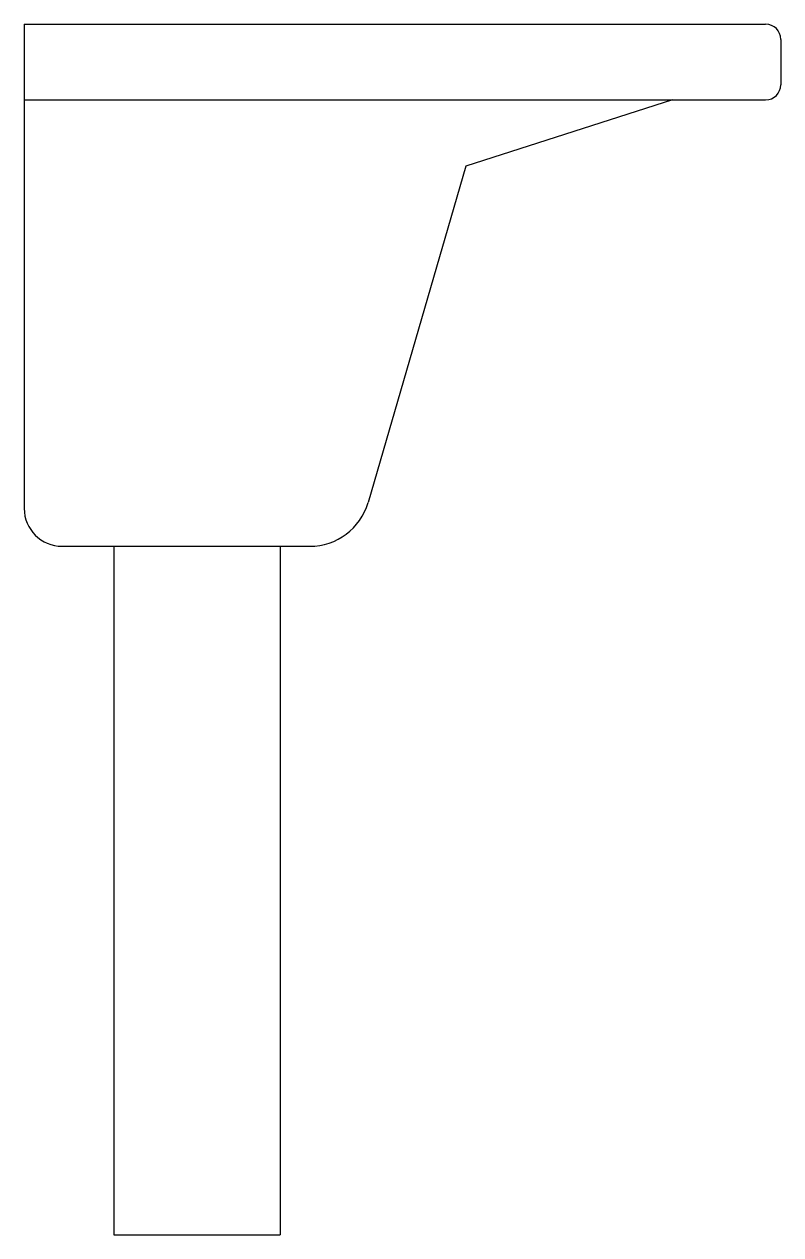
# Model space of a CAD drawing. Extents: x -827.574 to -827.074, y 498.565 to 499.365.
import ezdxf

# ---------------------------------------------------------------- set-up
doc = ezdxf.new("R2010")
doc.units = 0
doc.header["$LTSCALE"] = 50
doc.header["$MEASUREMENT"] = 0
doc.layers.add('A-PECAS', color=2, linetype='CONTINUOUS')

msp = doc.modelspace()

# ---------------------------------------------------------------- linework, layer by layer
at = {"layer": 'A-PECAS'}
for p, q in [((-827.57423, 499.36544), (-827.57423, 499.04544)), ((-827.57423, 499.36544), (-827.08423, 499.36544)), ((-827.07423, 499.35544), (-827.07423, 499.32544)), ((-827.14572, 499.31544), (-827.28227, 499.27168)), ((-827.14572, 499.31544), (-827.08423, 499.31544)), ((-827.28227, 499.27168), (-827.34702, 499.04926)), ((-827.54923, 499.02044), (-827.515, 499.02044)), ((-827.515, 499.02044), (-827.515, 498.56544)), ((-827.405, 499.02044), (-827.38543, 499.02044)), ((-827.405, 499.02044), (-827.405, 498.56544)), ((-827.515, 498.56544), (-827.405, 498.56544))]:
    msp.add_line(p, q, dxfattribs=at)
at = {"layer": 'A-PECAS', "color": 1}
for p, q in [((-827.57423, 499.31544), (-827.14572, 499.31544)), ((-827.515, 499.02044), (-827.405, 499.02044))]:
    msp.add_line(p, q, dxfattribs=at)
at = {"layer": 'A-PECAS'}
for centre, radius, start, end in [((-827.08423, 499.35544), 0.01, 0, 90), ((-827.08423, 499.32544), 0.01, 270, 0), ((-827.38543, 499.06044), 0.04, 270, 343.76796), ((-827.54923, 499.04544), 0.025, 180, 270)]:
    msp.add_arc(centre, radius, start, end, dxfattribs=at)

doc.saveas('drawing.dxf')
